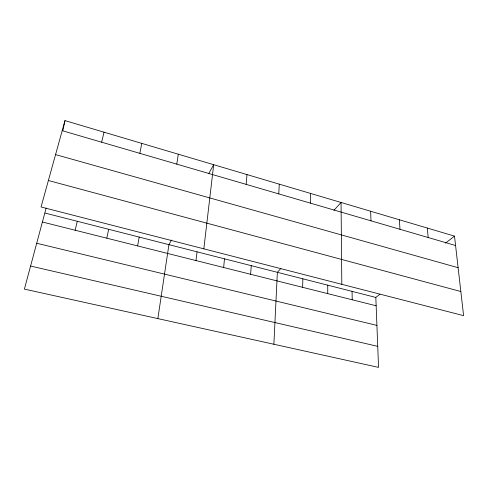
<?xml version="1.0" encoding="UTF-8"?>
<svg xmlns="http://www.w3.org/2000/svg" width="488" height="488" viewBox="0 0 488 488"><rect width="100%" height="100%" fill="white"/><g stroke="black" fill="none" stroke-linecap="round" stroke-linejoin="round"><path stroke-width="0.73" d="M327.729 293.624L327.753 285.169M310.423 203.142L310.618 193.449M302.645 287.328L302.859 278.819M273.878 344.254L277.367 272.316L280.875 268.473M278.77 193.907L279.27 184.153M250.625 274.274L251.253 265.655M246.159 184.385L246.971 174.576M223.644 267.503L224.486 258.829M203.831 248.843L213.683 164.706L208.644 173.71M195.981 260.555L197.054 251.832M157.856 318.603L168.927 244.659L171.514 240.041M176.778 164.133L178.303 154.214M137.616 245.909L139.19 237.076M139.843 153.348L141.764 143.374M106.805 238.174L108.659 229.287M379.957 294.203L375.821 297.43L378.554 367.391L24.4 289.103L46.14 208.071M62.812 130.699L64.989 120.609L454.505 236.119L463.6 315.651L41.047 206.973L64.989 120.609M101.669 142.203L104.011 132.181M75.152 230.226L77.293 221.284M333.945 210.279L341.057 202.477L341.82 284.333M445.532 243.109L454.505 236.119M30.665 266.064L377.73 346.34M36.85 243.286L376.913 325.405M42.621 222.064L376.144 305.781M45.067 213.067L375.821 297.43M48.385 180.505L460.843 291.525M55.565 154.598L458.116 267.705M62.196 130.68L455.579 245.519M427.323 228.061L428.171 237.516M399.373 219.771L399.983 229.287M370.63 211.249L370.99 220.826M352.068 291.366L352.22 299.772"/></g></svg>
